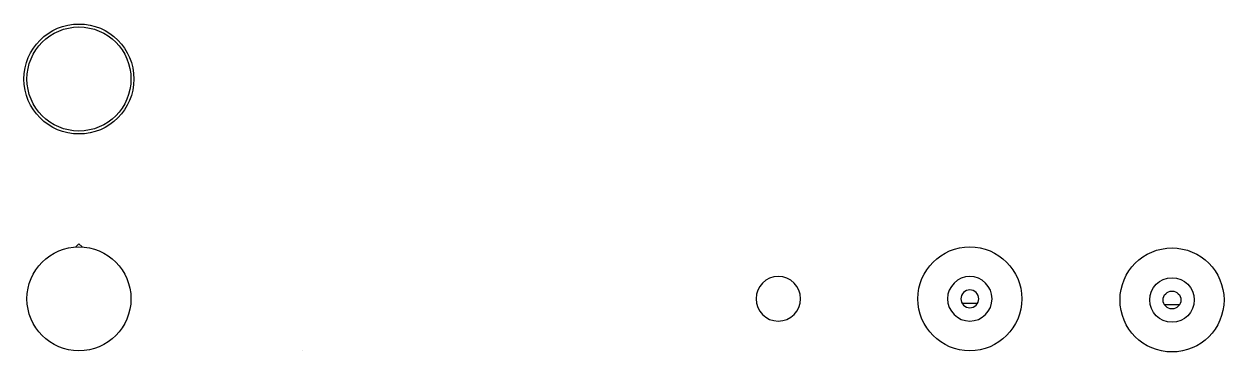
# Model space of a CAD drawing. Header units: millimetres. Extents: x 19 to 423, y 16 to 127.
import ezdxf

# ---------------------------------------------------------------- set-up
doc = ezdxf.new("R2010")
doc.units = ezdxf.units.MM

msp = doc.modelspace()

# ---------------------------------------------------------------- linework, layer by layer
for p, q in [((37.18, 52.7), (36.15, 51.67)), ((37.18, 52.7), (38.22, 51.67)), ((334.41, 32.7, -2), (339.6, 32.7, -2)), ((402.44, 32.31), (407.64, 32.31)), ((112.25, 16.7), (112.25, 16.7, -1))]:
    msp.add_line(p, q)
for centre, radius in [((37.18, 108.14), 18.5), ((37.18, 108.14), 17.5), ((37.18, 34.2), 17.5), ((337, 34.2, -2), 17.5), ((405.04, 33.81), 17.5), ((405.04, 33.81), 7.5), ((405.04, 33.81), 3)]:
    msp.add_circle(centre, radius)
at = {"extrusion": (0, 0, -1)}
for centre, radius in [((-272.54, 34.2, 2), 7.5), ((-337, 34.2, 2), 7.5), ((-337, 34.2, 2), 3)]:
    msp.add_circle(centre, radius, dxfattribs=at)

doc.saveas('drawing.dxf')
